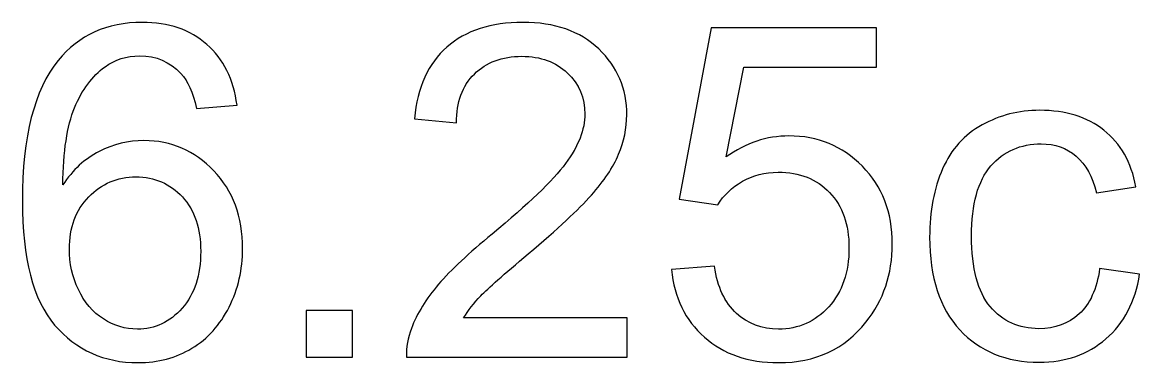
# Model space of a CAD drawing. Header units: millimetres. Extents: x -489 to 489, y -241 to 468.
# Drawn here: x -344.61 to -314.14, y -138.75 to -129.46 of the extents above; entities that cross this region are included whole.
import ezdxf

# ---------------------------------------------------------------- set-up
doc = ezdxf.new("R2010")
doc.units = ezdxf.units.MM
doc.header["$MEASUREMENT"] = 0
doc.layers.add('Layer 1', color=7, linetype='Continuous')

msp = doc.modelspace()

# ---------------------------------------------------------------- linework, layer by layer
at = {"layer": 'Layer 1', "color": 250}
for points, knots in [([(-338.7583, -131.7226), (-338.7583, -131.7226), (-339.8632, -131.8115), (-339.8632, -131.8115), (-339.8632, -131.8115), (-339.9627, -131.3733), (-340.1045, -131.0537), (-340.2886, -130.8548), (-340.2886, -130.8548), (-340.5913, -130.5351), (-340.966, -130.3764), (-341.4105, -130.3764), (-341.4105, -130.3764), (-341.7682, -130.3764), (-342.0857, -130.4759), (-342.3587, -130.6748), (-342.3587, -130.6748), (-342.7101, -130.931), (-342.9853, -131.3035), (-343.1906, -131.7946), (-343.1906, -131.7946), (-343.3938, -132.2877), (-343.4996, -132.9884), (-343.5081, -133.8964), (-343.5081, -133.8964), (-343.2393, -133.4879), (-342.9091, -133.1831), (-342.5196, -132.9862), (-342.5196, -132.9862), (-342.1301, -132.7873), (-341.7237, -132.6878), (-341.2962, -132.6878), (-341.2962, -132.6878), (-340.5511, -132.6878), (-339.9161, -132.963), (-339.3912, -133.5112), (-339.3912, -133.5112), (-338.8684, -134.0594), (-338.6059, -134.7664), (-338.6059, -135.6363), (-338.6059, -135.6363), (-338.6059, -136.2078), (-338.7287, -136.737), (-338.9742, -137.228), (-338.9742, -137.228), (-339.2218, -137.7191), (-339.5584, -138.0938), (-339.9902, -138.3541), (-339.9902, -138.3541), (-340.4199, -138.6145), (-340.9088, -138.7457), (-341.4549, -138.7457), (-341.4549, -138.7457), (-342.3841, -138.7457), (-343.144, -138.4028), (-343.7325, -137.7191), (-343.7325, -137.7191), (-344.3188, -137.0354), (-344.613, -135.9072), (-344.613, -134.3367), (-344.613, -134.3367), (-344.613, -132.5798), (-344.287, -131.3014), (-343.6372, -130.5034), (-343.6372, -130.5034), (-343.0699, -129.8091), (-342.3058, -129.462), (-341.3427, -129.462), (-341.3427, -129.462), (-340.6273, -129.462), (-340.0389, -129.6631), (-339.5817, -130.0631), (-339.5817, -130.0631), (-339.1245, -130.4632), (-338.8493, -131.0156), (-338.7583, -131.7226)], [0, 0, 0, 0, 0.05, 0.05, 0.05, 0.05, 0.1, 0.1, 0.1, 0.1, 0.15, 0.15, 0.15, 0.15, 0.2, 0.2, 0.2, 0.2, 0.25, 0.25, 0.25, 0.25, 0.3, 0.3, 0.3, 0.3, 0.35, 0.35, 0.35, 0.35, 0.4, 0.4, 0.4, 0.4, 0.45, 0.45, 0.45, 0.45, 0.5, 0.5, 0.5, 0.5, 0.55, 0.55, 0.55, 0.55, 0.6, 0.6, 0.6, 0.6, 0.65, 0.65, 0.65, 0.65, 0.7, 0.7, 0.7, 0.7, 0.75, 0.75, 0.75, 0.75, 0.8, 0.8, 0.8, 0.8, 0.85, 0.85, 0.85, 0.85, 0.9, 0.9, 0.9, 0.9, 1, 1, 1, 1]), ([(-328.1157, -137.5265), (-328.1157, -137.5265), (-328.1157, -138.5933), (-328.1157, -138.5933), (-328.1157, -138.5933), (-328.1157, -138.5933), (-334.1355, -138.5933), (-334.1355, -138.5933), (-334.1355, -138.5933), (-334.144, -138.3245), (-334.0995, -138.0662), (-334.0043, -137.8165), (-334.0043, -137.8165), (-333.8497, -137.408), (-333.6021, -137.0037), (-333.2613, -136.6079), (-333.2613, -136.6079), (-332.9205, -136.212), (-332.4337, -135.7548), (-331.8008, -135.2363), (-331.8008, -135.2363), (-330.8166, -134.4256), (-330.1477, -133.7842), (-329.7984, -133.3101), (-329.7984, -133.3101), (-329.4471, -132.836), (-329.2714, -132.3872), (-329.2714, -131.9639), (-329.2714, -131.9639), (-329.2714, -131.5215), (-329.4301, -131.149), (-329.7476, -130.8442), (-329.7476, -130.8442), (-330.0651, -130.5415), (-330.48, -130.3891), (-330.9901, -130.3891), (-330.9901, -130.3891), (-331.5299, -130.3891), (-331.9617, -130.55), (-332.2855, -130.8717), (-332.2855, -130.8717), (-332.6094, -131.1913), (-332.7724, -131.6358), (-332.7766, -132.2052), (-332.7766, -132.2052), (-332.7766, -132.2052), (-333.9196, -132.0909), (-333.9196, -132.0909), (-333.9196, -132.0909), (-333.8413, -131.2358), (-333.5449, -130.5838), (-333.0327, -130.1351), (-333.0327, -130.1351), (-332.5184, -129.6864), (-331.8304, -129.462), (-330.9647, -129.462), (-330.9647, -129.462), (-330.0927, -129.462), (-329.4005, -129.7033), (-328.8925, -130.188), (-328.8925, -130.188), (-328.3824, -130.6727), (-328.1284, -131.2739), (-328.1284, -131.9893), (-328.1284, -131.9893), (-328.1284, -132.3534), (-328.2025, -132.7111), (-328.3528, -133.0624), (-328.3528, -133.0624), (-328.5009, -133.4159), (-328.7486, -133.7863), (-329.0936, -134.1758), (-329.0936, -134.1758), (-329.4407, -134.5632), (-330.0143, -135.0987), (-330.8144, -135.776), (-330.8144, -135.776), (-331.4854, -136.339), (-331.9172, -136.72), (-332.1077, -136.9211), (-332.1077, -136.9211), (-332.2982, -137.1222), (-332.4549, -137.3233), (-332.5797, -137.5265), (-332.5797, -137.5265), (-332.5797, -137.5265), (-328.1157, -137.5265), (-328.1157, -137.5265)], [0, 0, 0, 0, 0.0434783, 0.0434783, 0.0434783, 0.0434783, 0.0869565, 0.0869565, 0.0869565, 0.0869565, 0.1304348, 0.1304348, 0.1304348, 0.1304348, 0.173913, 0.173913, 0.173913, 0.173913, 0.2173913, 0.2173913, 0.2173913, 0.2173913, 0.2608696, 0.2608696, 0.2608696, 0.2608696, 0.3043478, 0.3043478, 0.3043478, 0.3043478, 0.3478261, 0.3478261, 0.3478261, 0.3478261, 0.3913043, 0.3913043, 0.3913043, 0.3913043, 0.4347826, 0.4347826, 0.4347826, 0.4347826, 0.4782609, 0.4782609, 0.4782609, 0.4782609, 0.5217391, 0.5217391, 0.5217391, 0.5217391, 0.5652174, 0.5652174, 0.5652174, 0.5652174, 0.6086957, 0.6086957, 0.6086957, 0.6086957, 0.6521739, 0.6521739, 0.6521739, 0.6521739, 0.6956522, 0.6956522, 0.6956522, 0.6956522, 0.7391304, 0.7391304, 0.7391304, 0.7391304, 0.7826087, 0.7826087, 0.7826087, 0.7826087, 0.826087, 0.826087, 0.826087, 0.826087, 0.8695652, 0.8695652, 0.8695652, 0.8695652, 0.9130435, 0.9130435, 0.9130435, 0.9130435, 1, 1, 1, 1]), ([(-326.9071, -136.2057), (-326.9071, -136.2057), (-325.7387, -136.1168), (-325.7387, -136.1168), (-325.7387, -136.1168), (-325.6519, -136.6862), (-325.4508, -137.1137), (-325.1376, -137.4016), (-325.1376, -137.4016), (-324.8243, -137.6874), (-324.4412, -137.8313), (-323.9903, -137.8313), (-323.9903, -137.8313), (-323.4463, -137.8313), (-322.9913, -137.6281), (-322.6208, -137.2238), (-322.6208, -137.2238), (-322.2525, -136.8174), (-322.0684, -136.2798), (-322.0684, -135.6109), (-322.0684, -135.6109), (-322.0684, -134.9738), (-322.2441, -134.4721), (-322.5976, -134.1038), (-322.5976, -134.1038), (-322.951, -133.7355), (-323.4188, -133.5514), (-324.0009, -133.5514), (-324.0009, -133.5514), (-324.3629, -133.5514), (-324.6867, -133.6339), (-324.9746, -133.799), (-324.9746, -133.799), (-325.2603, -133.9641), (-325.4847, -134.1779), (-325.6498, -134.4404), (-325.6498, -134.4404), (-325.6498, -134.4404), (-326.7039, -134.288), (-326.7039, -134.288), (-326.7039, -134.288), (-326.7039, -134.288), (-325.8276, -129.6144), (-325.8276, -129.6144), (-325.8276, -129.6144), (-325.8276, -129.6144), (-321.3191, -129.6144), (-321.3191, -129.6144), (-321.3191, -129.6144), (-321.3191, -129.6144), (-321.3191, -130.6812), (-321.3191, -130.6812), (-321.3191, -130.6812), (-321.3191, -130.6812), (-324.9365, -130.6812), (-324.9365, -130.6812), (-324.9365, -130.6812), (-324.9365, -130.6812), (-325.4212, -133.1344), (-325.4212, -133.1344), (-325.4212, -133.1344), (-324.8772, -132.7513), (-324.3057, -132.5608), (-323.7088, -132.5608), (-323.7088, -132.5608), (-322.9172, -132.5608), (-322.2483, -132.836), (-321.7043, -133.3863), (-321.7043, -133.3863), (-321.1603, -133.9366), (-320.8873, -134.6436), (-320.8873, -135.5072), (-320.8873, -135.5072), (-320.8873, -136.3306), (-321.1265, -137.0418), (-321.6048, -137.6408), (-321.6048, -137.6408), (-322.1869, -138.3774), (-322.9828, -138.7457), (-323.9903, -138.7457), (-323.9903, -138.7457), (-324.8158, -138.7457), (-325.4889, -138.5129), (-326.0117, -138.0493), (-326.0117, -138.0493), (-326.5346, -137.5858), (-326.833, -136.9719), (-326.9071, -136.2057)], [0, 0, 0, 0, 0.0434783, 0.0434783, 0.0434783, 0.0434783, 0.0869565, 0.0869565, 0.0869565, 0.0869565, 0.1304348, 0.1304348, 0.1304348, 0.1304348, 0.173913, 0.173913, 0.173913, 0.173913, 0.2173913, 0.2173913, 0.2173913, 0.2173913, 0.2608696, 0.2608696, 0.2608696, 0.2608696, 0.3043478, 0.3043478, 0.3043478, 0.3043478, 0.3478261, 0.3478261, 0.3478261, 0.3478261, 0.3913043, 0.3913043, 0.3913043, 0.3913043, 0.4347826, 0.4347826, 0.4347826, 0.4347826, 0.4782609, 0.4782609, 0.4782609, 0.4782609, 0.5217391, 0.5217391, 0.5217391, 0.5217391, 0.5652174, 0.5652174, 0.5652174, 0.5652174, 0.6086957, 0.6086957, 0.6086957, 0.6086957, 0.6521739, 0.6521739, 0.6521739, 0.6521739, 0.6956522, 0.6956522, 0.6956522, 0.6956522, 0.7391304, 0.7391304, 0.7391304, 0.7391304, 0.7826087, 0.7826087, 0.7826087, 0.7826087, 0.826087, 0.826087, 0.826087, 0.826087, 0.8695652, 0.8695652, 0.8695652, 0.8695652, 0.9130435, 0.9130435, 0.9130435, 0.9130435, 1, 1, 1, 1]), ([(-315.2337, -136.1803), (-315.2337, -136.1803), (-314.1415, -136.3327), (-314.1415, -136.3327), (-314.1415, -136.3327), (-314.2621, -137.0841), (-314.5669, -137.6704), (-315.0601, -138.0959), (-315.0601, -138.0959), (-315.5533, -138.5213), (-316.1608, -138.733), (-316.8783, -138.733), (-316.8783, -138.733), (-317.7779, -138.733), (-318.5018, -138.4388), (-319.0479, -137.8503), (-319.0479, -137.8503), (-319.5961, -137.2619), (-319.8692, -136.4195), (-319.8692, -135.323), (-319.8692, -135.323), (-319.8692, -134.6118), (-319.7507, -133.9917), (-319.5157, -133.4583), (-319.5157, -133.4583), (-319.2808, -132.927), (-318.923, -132.5269), (-318.4404, -132.2623), (-318.4404, -132.2623), (-317.96, -131.9956), (-317.4371, -131.8623), (-316.8699, -131.8623), (-316.8699, -131.8623), (-316.1566, -131.8623), (-315.5702, -132.0422), (-315.1173, -132.4042), (-315.1173, -132.4042), (-314.6622, -132.7661), (-314.3701, -133.2805), (-314.2431, -133.9451), (-314.2431, -133.9451), (-314.2431, -133.9451), (-315.3226, -134.1102), (-315.3226, -134.1102), (-315.3226, -134.1102), (-315.4263, -133.6678), (-315.6083, -133.3355), (-315.8729, -133.1111), (-315.8729, -133.1111), (-316.1354, -132.8889), (-316.4529, -132.7767), (-316.8254, -132.7767), (-316.8254, -132.7767), (-317.3885, -132.7767), (-317.8457, -132.9778), (-318.1991, -133.3799), (-318.1991, -133.3799), (-318.5505, -133.7842), (-318.7262, -134.4192), (-318.7262, -135.2913), (-318.7262, -135.2913), (-318.7262, -136.1761), (-318.5569, -136.8174), (-318.2182, -137.2175), (-318.2182, -137.2175), (-317.8774, -137.6175), (-317.435, -137.8186), (-316.891, -137.8186), (-316.891, -137.8186), (-316.4508, -137.8186), (-316.0846, -137.6852), (-315.7925, -137.4164), (-315.7925, -137.4164), (-315.4983, -137.1497), (-315.312, -136.737), (-315.2337, -136.1803)], [0, 0, 0, 0, 0.05, 0.05, 0.05, 0.05, 0.1, 0.1, 0.1, 0.1, 0.15, 0.15, 0.15, 0.15, 0.2, 0.2, 0.2, 0.2, 0.25, 0.25, 0.25, 0.25, 0.3, 0.3, 0.3, 0.3, 0.35, 0.35, 0.35, 0.35, 0.4, 0.4, 0.4, 0.4, 0.45, 0.45, 0.45, 0.45, 0.5, 0.5, 0.5, 0.5, 0.55, 0.55, 0.55, 0.55, 0.6, 0.6, 0.6, 0.6, 0.65, 0.65, 0.65, 0.65, 0.7, 0.7, 0.7, 0.7, 0.75, 0.75, 0.75, 0.75, 0.8, 0.8, 0.8, 0.8, 0.85, 0.85, 0.85, 0.85, 0.9, 0.9, 0.9, 0.9, 1, 1, 1, 1]), ([(-343.3303, -135.6469), (-343.3303, -136.0321), (-343.2477, -136.4004), (-343.0848, -136.7518), (-343.0848, -136.7518), (-342.9218, -137.1032), (-342.6932, -137.3699), (-342.4032, -137.554), (-342.4032, -137.554), (-342.1111, -137.7382), (-341.8021, -137.8313), (-341.474, -137.8313), (-341.474, -137.8313), (-340.9977, -137.8313), (-340.5913, -137.6408), (-340.2548, -137.2598), (-340.2548, -137.2598), (-339.9182, -136.8788), (-339.7489, -136.3623), (-339.7489, -135.7083), (-339.7489, -135.7083), (-339.7489, -135.0796), (-339.9161, -134.5843), (-340.2484, -134.2224), (-340.2484, -134.2224), (-340.5807, -133.8604), (-341.0041, -133.6784), (-341.5184, -133.6784), (-341.5184, -133.6784), (-342.0222, -133.6784), (-342.4519, -133.8604), (-342.8032, -134.2224), (-342.8032, -134.2224), (-343.1546, -134.5843), (-343.3303, -135.0585), (-343.3303, -135.6469)], [0, 0, 0, 0, 0.1, 0.1, 0.1, 0.1, 0.2, 0.2, 0.2, 0.2, 0.3, 0.3, 0.3, 0.3, 0.4, 0.4, 0.4, 0.4, 0.5, 0.5, 0.5, 0.5, 0.6, 0.6, 0.6, 0.6, 0.7, 0.7, 0.7, 0.7, 0.8, 0.8, 0.8, 0.8, 1, 1, 1, 1]), ([(-336.8766, -138.5933), (-336.8766, -138.5933), (-336.8766, -137.3233), (-336.8766, -137.3233), (-336.8766, -137.3233), (-336.8766, -137.3233), (-335.6066, -137.3233), (-335.6066, -137.3233), (-335.6066, -137.3233), (-335.6066, -137.3233), (-335.6066, -138.5933), (-335.6066, -138.5933), (-335.6066, -138.5933), (-335.6066, -138.5933), (-336.8766, -138.5933), (-336.8766, -138.5933)], [0, 0, 0, 0, 0.2, 0.2, 0.2, 0.2, 0.4, 0.4, 0.4, 0.4, 0.6, 0.6, 0.6, 0.6, 1, 1, 1, 1])]:
    msp.add_open_spline(points, degree=3, knots=knots, dxfattribs=at)
at = {"layer": 'Layer 1', "color": 250, "lineweight": 9}
for points, knots in [([(-338.7583, -131.7226), (-338.7583, -131.7226), (-339.8632, -131.8115), (-339.8632, -131.8115), (-339.8632, -131.8115), (-339.9627, -131.3733), (-340.1045, -131.0537), (-340.2886, -130.8548), (-340.2886, -130.8548), (-340.5913, -130.5351), (-340.966, -130.3764), (-341.4105, -130.3764), (-341.4105, -130.3764), (-341.7682, -130.3764), (-342.0857, -130.4759), (-342.3587, -130.6748), (-342.3587, -130.6748), (-342.7101, -130.931), (-342.9853, -131.3035), (-343.1906, -131.7946), (-343.1906, -131.7946), (-343.3938, -132.2877), (-343.4996, -132.9884), (-343.5081, -133.8964), (-343.5081, -133.8964), (-343.2393, -133.4879), (-342.9091, -133.1831), (-342.5196, -132.9862), (-342.5196, -132.9862), (-342.1301, -132.7873), (-341.7237, -132.6878), (-341.2962, -132.6878), (-341.2962, -132.6878), (-340.5511, -132.6878), (-339.9161, -132.963), (-339.3912, -133.5112), (-339.3912, -133.5112), (-338.8684, -134.0594), (-338.6059, -134.7664), (-338.6059, -135.6363), (-338.6059, -135.6363), (-338.6059, -136.2078), (-338.7287, -136.737), (-338.9742, -137.228), (-338.9742, -137.228), (-339.2218, -137.7191), (-339.5584, -138.0938), (-339.9902, -138.3541), (-339.9902, -138.3541), (-340.4199, -138.6145), (-340.9088, -138.7457), (-341.4549, -138.7457), (-341.4549, -138.7457), (-342.3841, -138.7457), (-343.144, -138.4028), (-343.7325, -137.7191), (-343.7325, -137.7191), (-344.3188, -137.0354), (-344.613, -135.9072), (-344.613, -134.3367), (-344.613, -134.3367), (-344.613, -132.5798), (-344.287, -131.3014), (-343.6372, -130.5034), (-343.6372, -130.5034), (-343.0699, -129.8091), (-342.3058, -129.462), (-341.3427, -129.462), (-341.3427, -129.462), (-340.6273, -129.462), (-340.0389, -129.6631), (-339.5817, -130.0631), (-339.5817, -130.0631), (-339.1245, -130.4632), (-338.8493, -131.0156), (-338.7583, -131.7226)], [0, 0, 0, 0, 0.05, 0.05, 0.05, 0.05, 0.1, 0.1, 0.1, 0.1, 0.15, 0.15, 0.15, 0.15, 0.2, 0.2, 0.2, 0.2, 0.25, 0.25, 0.25, 0.25, 0.3, 0.3, 0.3, 0.3, 0.35, 0.35, 0.35, 0.35, 0.4, 0.4, 0.4, 0.4, 0.45, 0.45, 0.45, 0.45, 0.5, 0.5, 0.5, 0.5, 0.55, 0.55, 0.55, 0.55, 0.6, 0.6, 0.6, 0.6, 0.65, 0.65, 0.65, 0.65, 0.7, 0.7, 0.7, 0.7, 0.75, 0.75, 0.75, 0.75, 0.8, 0.8, 0.8, 0.8, 0.85, 0.85, 0.85, 0.85, 0.9, 0.9, 0.9, 0.9, 1, 1, 1, 1]), ([(-328.1157, -137.5265), (-328.1157, -137.5265), (-328.1157, -138.5933), (-328.1157, -138.5933), (-328.1157, -138.5933), (-328.1157, -138.5933), (-334.1355, -138.5933), (-334.1355, -138.5933), (-334.1355, -138.5933), (-334.144, -138.3245), (-334.0995, -138.0662), (-334.0043, -137.8165), (-334.0043, -137.8165), (-333.8497, -137.408), (-333.6021, -137.0037), (-333.2613, -136.6079), (-333.2613, -136.6079), (-332.9205, -136.212), (-332.4337, -135.7548), (-331.8008, -135.2363), (-331.8008, -135.2363), (-330.8166, -134.4256), (-330.1477, -133.7842), (-329.7984, -133.3101), (-329.7984, -133.3101), (-329.4471, -132.836), (-329.2714, -132.3872), (-329.2714, -131.9639), (-329.2714, -131.9639), (-329.2714, -131.5215), (-329.4301, -131.149), (-329.7476, -130.8442), (-329.7476, -130.8442), (-330.0651, -130.5415), (-330.48, -130.3891), (-330.9901, -130.3891), (-330.9901, -130.3891), (-331.5299, -130.3891), (-331.9617, -130.55), (-332.2855, -130.8717), (-332.2855, -130.8717), (-332.6094, -131.1913), (-332.7724, -131.6358), (-332.7766, -132.2052), (-332.7766, -132.2052), (-332.7766, -132.2052), (-333.9196, -132.0909), (-333.9196, -132.0909), (-333.9196, -132.0909), (-333.8413, -131.2358), (-333.5449, -130.5838), (-333.0327, -130.1351), (-333.0327, -130.1351), (-332.5184, -129.6864), (-331.8304, -129.462), (-330.9647, -129.462), (-330.9647, -129.462), (-330.0927, -129.462), (-329.4005, -129.7033), (-328.8925, -130.188), (-328.8925, -130.188), (-328.3824, -130.6727), (-328.1284, -131.2739), (-328.1284, -131.9893), (-328.1284, -131.9893), (-328.1284, -132.3534), (-328.2025, -132.7111), (-328.3528, -133.0624), (-328.3528, -133.0624), (-328.5009, -133.4159), (-328.7486, -133.7863), (-329.0936, -134.1758), (-329.0936, -134.1758), (-329.4407, -134.5632), (-330.0143, -135.0987), (-330.8144, -135.776), (-330.8144, -135.776), (-331.4854, -136.339), (-331.9172, -136.72), (-332.1077, -136.9211), (-332.1077, -136.9211), (-332.2982, -137.1222), (-332.4549, -137.3233), (-332.5797, -137.5265), (-332.5797, -137.5265), (-332.5797, -137.5265), (-328.1157, -137.5265), (-328.1157, -137.5265)], [0, 0, 0, 0, 0.0434783, 0.0434783, 0.0434783, 0.0434783, 0.0869565, 0.0869565, 0.0869565, 0.0869565, 0.1304348, 0.1304348, 0.1304348, 0.1304348, 0.173913, 0.173913, 0.173913, 0.173913, 0.2173913, 0.2173913, 0.2173913, 0.2173913, 0.2608696, 0.2608696, 0.2608696, 0.2608696, 0.3043478, 0.3043478, 0.3043478, 0.3043478, 0.3478261, 0.3478261, 0.3478261, 0.3478261, 0.3913043, 0.3913043, 0.3913043, 0.3913043, 0.4347826, 0.4347826, 0.4347826, 0.4347826, 0.4782609, 0.4782609, 0.4782609, 0.4782609, 0.5217391, 0.5217391, 0.5217391, 0.5217391, 0.5652174, 0.5652174, 0.5652174, 0.5652174, 0.6086957, 0.6086957, 0.6086957, 0.6086957, 0.6521739, 0.6521739, 0.6521739, 0.6521739, 0.6956522, 0.6956522, 0.6956522, 0.6956522, 0.7391304, 0.7391304, 0.7391304, 0.7391304, 0.7826087, 0.7826087, 0.7826087, 0.7826087, 0.826087, 0.826087, 0.826087, 0.826087, 0.8695652, 0.8695652, 0.8695652, 0.8695652, 0.9130435, 0.9130435, 0.9130435, 0.9130435, 1, 1, 1, 1]), ([(-326.9071, -136.2057), (-326.9071, -136.2057), (-325.7387, -136.1168), (-325.7387, -136.1168), (-325.7387, -136.1168), (-325.6519, -136.6862), (-325.4508, -137.1137), (-325.1376, -137.4016), (-325.1376, -137.4016), (-324.8243, -137.6874), (-324.4412, -137.8313), (-323.9903, -137.8313), (-323.9903, -137.8313), (-323.4463, -137.8313), (-322.9913, -137.6281), (-322.6208, -137.2238), (-322.6208, -137.2238), (-322.2525, -136.8174), (-322.0684, -136.2798), (-322.0684, -135.6109), (-322.0684, -135.6109), (-322.0684, -134.9738), (-322.2441, -134.4721), (-322.5976, -134.1038), (-322.5976, -134.1038), (-322.951, -133.7355), (-323.4188, -133.5514), (-324.0009, -133.5514), (-324.0009, -133.5514), (-324.3629, -133.5514), (-324.6867, -133.6339), (-324.9746, -133.799), (-324.9746, -133.799), (-325.2603, -133.9641), (-325.4847, -134.1779), (-325.6498, -134.4404), (-325.6498, -134.4404), (-325.6498, -134.4404), (-326.7039, -134.288), (-326.7039, -134.288), (-326.7039, -134.288), (-326.7039, -134.288), (-325.8276, -129.6144), (-325.8276, -129.6144), (-325.8276, -129.6144), (-325.8276, -129.6144), (-321.3191, -129.6144), (-321.3191, -129.6144), (-321.3191, -129.6144), (-321.3191, -129.6144), (-321.3191, -130.6812), (-321.3191, -130.6812), (-321.3191, -130.6812), (-321.3191, -130.6812), (-324.9365, -130.6812), (-324.9365, -130.6812), (-324.9365, -130.6812), (-324.9365, -130.6812), (-325.4212, -133.1344), (-325.4212, -133.1344), (-325.4212, -133.1344), (-324.8772, -132.7513), (-324.3057, -132.5608), (-323.7088, -132.5608), (-323.7088, -132.5608), (-322.9172, -132.5608), (-322.2483, -132.836), (-321.7043, -133.3863), (-321.7043, -133.3863), (-321.1603, -133.9366), (-320.8873, -134.6436), (-320.8873, -135.5072), (-320.8873, -135.5072), (-320.8873, -136.3306), (-321.1265, -137.0418), (-321.6048, -137.6408), (-321.6048, -137.6408), (-322.1869, -138.3774), (-322.9828, -138.7457), (-323.9903, -138.7457), (-323.9903, -138.7457), (-324.8158, -138.7457), (-325.4889, -138.5129), (-326.0117, -138.0493), (-326.0117, -138.0493), (-326.5346, -137.5858), (-326.833, -136.9719), (-326.9071, -136.2057)], [0, 0, 0, 0, 0.0434783, 0.0434783, 0.0434783, 0.0434783, 0.0869565, 0.0869565, 0.0869565, 0.0869565, 0.1304348, 0.1304348, 0.1304348, 0.1304348, 0.173913, 0.173913, 0.173913, 0.173913, 0.2173913, 0.2173913, 0.2173913, 0.2173913, 0.2608696, 0.2608696, 0.2608696, 0.2608696, 0.3043478, 0.3043478, 0.3043478, 0.3043478, 0.3478261, 0.3478261, 0.3478261, 0.3478261, 0.3913043, 0.3913043, 0.3913043, 0.3913043, 0.4347826, 0.4347826, 0.4347826, 0.4347826, 0.4782609, 0.4782609, 0.4782609, 0.4782609, 0.5217391, 0.5217391, 0.5217391, 0.5217391, 0.5652174, 0.5652174, 0.5652174, 0.5652174, 0.6086957, 0.6086957, 0.6086957, 0.6086957, 0.6521739, 0.6521739, 0.6521739, 0.6521739, 0.6956522, 0.6956522, 0.6956522, 0.6956522, 0.7391304, 0.7391304, 0.7391304, 0.7391304, 0.7826087, 0.7826087, 0.7826087, 0.7826087, 0.826087, 0.826087, 0.826087, 0.826087, 0.8695652, 0.8695652, 0.8695652, 0.8695652, 0.9130435, 0.9130435, 0.9130435, 0.9130435, 1, 1, 1, 1]), ([(-315.2337, -136.1803), (-315.2337, -136.1803), (-314.1415, -136.3327), (-314.1415, -136.3327), (-314.1415, -136.3327), (-314.2621, -137.0841), (-314.5669, -137.6704), (-315.0601, -138.0959), (-315.0601, -138.0959), (-315.5533, -138.5213), (-316.1608, -138.733), (-316.8783, -138.733), (-316.8783, -138.733), (-317.7779, -138.733), (-318.5018, -138.4388), (-319.0479, -137.8503), (-319.0479, -137.8503), (-319.5961, -137.2619), (-319.8692, -136.4195), (-319.8692, -135.323), (-319.8692, -135.323), (-319.8692, -134.6118), (-319.7507, -133.9917), (-319.5157, -133.4583), (-319.5157, -133.4583), (-319.2808, -132.927), (-318.923, -132.5269), (-318.4404, -132.2623), (-318.4404, -132.2623), (-317.96, -131.9956), (-317.4371, -131.8623), (-316.8699, -131.8623), (-316.8699, -131.8623), (-316.1566, -131.8623), (-315.5702, -132.0422), (-315.1173, -132.4042), (-315.1173, -132.4042), (-314.6622, -132.7661), (-314.3701, -133.2805), (-314.2431, -133.9451), (-314.2431, -133.9451), (-314.2431, -133.9451), (-315.3226, -134.1102), (-315.3226, -134.1102), (-315.3226, -134.1102), (-315.4263, -133.6678), (-315.6083, -133.3355), (-315.8729, -133.1111), (-315.8729, -133.1111), (-316.1354, -132.8889), (-316.4529, -132.7767), (-316.8254, -132.7767), (-316.8254, -132.7767), (-317.3885, -132.7767), (-317.8457, -132.9778), (-318.1991, -133.3799), (-318.1991, -133.3799), (-318.5505, -133.7842), (-318.7262, -134.4192), (-318.7262, -135.2913), (-318.7262, -135.2913), (-318.7262, -136.1761), (-318.5569, -136.8174), (-318.2182, -137.2175), (-318.2182, -137.2175), (-317.8774, -137.6175), (-317.435, -137.8186), (-316.891, -137.8186), (-316.891, -137.8186), (-316.4508, -137.8186), (-316.0846, -137.6852), (-315.7925, -137.4164), (-315.7925, -137.4164), (-315.4983, -137.1497), (-315.312, -136.737), (-315.2337, -136.1803)], [0, 0, 0, 0, 0.05, 0.05, 0.05, 0.05, 0.1, 0.1, 0.1, 0.1, 0.15, 0.15, 0.15, 0.15, 0.2, 0.2, 0.2, 0.2, 0.25, 0.25, 0.25, 0.25, 0.3, 0.3, 0.3, 0.3, 0.35, 0.35, 0.35, 0.35, 0.4, 0.4, 0.4, 0.4, 0.45, 0.45, 0.45, 0.45, 0.5, 0.5, 0.5, 0.5, 0.55, 0.55, 0.55, 0.55, 0.6, 0.6, 0.6, 0.6, 0.65, 0.65, 0.65, 0.65, 0.7, 0.7, 0.7, 0.7, 0.75, 0.75, 0.75, 0.75, 0.8, 0.8, 0.8, 0.8, 0.85, 0.85, 0.85, 0.85, 0.9, 0.9, 0.9, 0.9, 1, 1, 1, 1]), ([(-343.3303, -135.6469), (-343.3303, -136.0321), (-343.2477, -136.4004), (-343.0848, -136.7518), (-343.0848, -136.7518), (-342.9218, -137.1032), (-342.6932, -137.3699), (-342.4032, -137.554), (-342.4032, -137.554), (-342.1111, -137.7382), (-341.8021, -137.8313), (-341.474, -137.8313), (-341.474, -137.8313), (-340.9977, -137.8313), (-340.5913, -137.6408), (-340.2548, -137.2598), (-340.2548, -137.2598), (-339.9182, -136.8788), (-339.7489, -136.3623), (-339.7489, -135.7083), (-339.7489, -135.7083), (-339.7489, -135.0796), (-339.9161, -134.5843), (-340.2484, -134.2224), (-340.2484, -134.2224), (-340.5807, -133.8604), (-341.0041, -133.6784), (-341.5184, -133.6784), (-341.5184, -133.6784), (-342.0222, -133.6784), (-342.4519, -133.8604), (-342.8032, -134.2224), (-342.8032, -134.2224), (-343.1546, -134.5843), (-343.3303, -135.0585), (-343.3303, -135.6469)], [0, 0, 0, 0, 0.1, 0.1, 0.1, 0.1, 0.2, 0.2, 0.2, 0.2, 0.3, 0.3, 0.3, 0.3, 0.4, 0.4, 0.4, 0.4, 0.5, 0.5, 0.5, 0.5, 0.6, 0.6, 0.6, 0.6, 0.7, 0.7, 0.7, 0.7, 0.8, 0.8, 0.8, 0.8, 1, 1, 1, 1]), ([(-336.8766, -138.5933), (-336.8766, -138.5933), (-336.8766, -137.3233), (-336.8766, -137.3233), (-336.8766, -137.3233), (-336.8766, -137.3233), (-335.6066, -137.3233), (-335.6066, -137.3233), (-335.6066, -137.3233), (-335.6066, -137.3233), (-335.6066, -138.5933), (-335.6066, -138.5933), (-335.6066, -138.5933), (-335.6066, -138.5933), (-336.8766, -138.5933), (-336.8766, -138.5933)], [0, 0, 0, 0, 0.2, 0.2, 0.2, 0.2, 0.4, 0.4, 0.4, 0.4, 0.6, 0.6, 0.6, 0.6, 1, 1, 1, 1])]:
    msp.add_open_spline(points, degree=3, knots=knots, dxfattribs=at)

doc.saveas('drawing.dxf')
